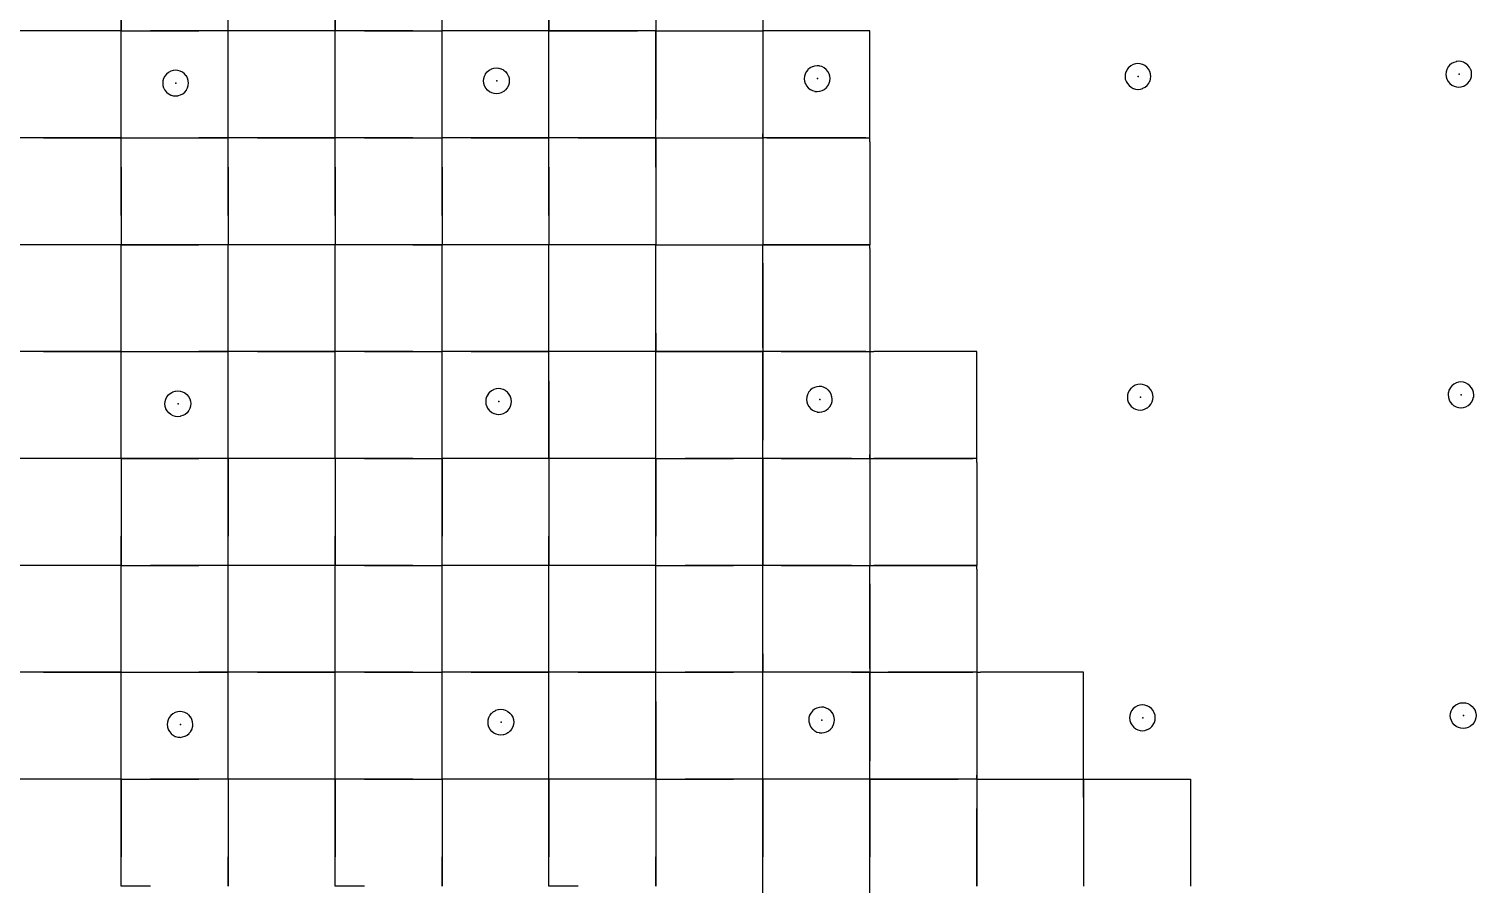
# Model space of a CAD drawing. Header units: metres. Extents: x 0 to 438, y -24 to 612.
# Drawn here: x 136.2 to 258, y 450.2 to 522.2 of the extents above; entities that cross this region are included whole.
import ezdxf

# ---------------------------------------------------------------- set-up
doc = ezdxf.new("R2010")
doc.units = ezdxf.units.M
doc.layers.add('LAYER_01_CUT', color=7, linetype='Continuous')
doc.layers.add('LAYER_04_GRID', color=7, linetype='Continuous')

msp = doc.modelspace()

# ---------------------------------------------------------------- linework, layer by layer
at = {"layer": 'LAYER_01_CUT'}
for points in [[(137.46, 522), (135, 522), (135, 528.54), (135, 531), (135, 537.54)], [(155.46, 522), (153, 522), (153, 528.54), (153, 531), (153, 537.54)], [(173.46, 522), (171, 522), (171, 528.54), (171, 531), (171, 537.54)], [(198, 530.67), (198, 522)], [(189, 529.45), (189, 522)], [(144, 528.54), (144, 522), (144, 524.46)], [(162, 528.54), (162, 522), (162, 524.46)], [(180, 523.55), (180, 522), (180, 528.54)], [(153, 522), (153, 524.46)], [(171, 522), (171, 524.46)], [(141.54, 522), (135, 522)], [(144, 522), (137.46, 522)], [(144, 522), (141.54, 522)], [(144, 519.54), (144, 522)], [(144, 515.46), (144, 522)], [(144, 522), (146.46, 522)], [(144, 522), (150.54, 522)], [(153, 522), (146.46, 522)], [(153, 522), (150.54, 522)], [(159.54, 522), (153, 522)], [(153, 519.54), (153, 522)], [(153, 515.46), (153, 522)], [(162, 522), (155.46, 522)], [(162, 522), (159.54, 522)], [(164.46, 522), (162, 522)], [(168.54, 522), (162, 522)], [(162, 519.54), (162, 522)], [(162, 515.46), (162, 522)], [(164.46, 522), (171, 522)], [(168.54, 522), (171, 522)], [(177.54, 522), (171, 522)], [(171, 519.54), (171, 522)], [(171, 515.46), (171, 522)], [(180, 522), (173.46, 522)], [(180, 522), (177.54, 522)], [(182.46, 522), (180, 522)], [(180, 519.54), (180, 522)], [(180, 515.46), (180, 522)], [(180, 522), (187.45, 522)], [(182.46, 513), (189, 513), (189, 519.54), (189, 522), (189, 514.55)], [(189, 522), (182.46, 522)], [(189, 522), (187.45, 522)], [(189, 522.33), (189, 522)], [(189, 522), (190.55, 522)], [(189, 522), (197.67, 522)], [(190.55, 522), (198, 522), (198, 520.45), (198, 513), (198, 511.45), (198, 504), (206.67, 504), (207, 504), (198.33, 504)], [(197.67, 522), (198, 522)], [(198.33, 522), (198, 522)], [(198, 522), (198, 513.33)], [(207, 512.67), (207, 513), (207, 521.67), (207, 522), (198.33, 522)], [(137.46, 513), (144, 513), (144, 519.54)], [(146.46, 513), (153, 513), (153, 519.54)], [(155.46, 513), (162, 513), (162, 519.54)], [(164.46, 513), (171, 513), (171, 519.54)], [(173.46, 513), (180, 513), (180, 519.54)], [(176.64, 518.01), (176.64, 518), (176.66, 517.8), (176.66, 517.79), (176.64, 517.61), (176.64, 517.6), (176.59, 517.41), (176.58, 517.4), (176.49, 517.21), (176.49, 517.21), (176.35, 517.04), (176.35, 517.04), (176.19, 516.9), (176.18, 516.89), (175.99, 516.79), (175.99, 516.79), (175.79, 516.73), (175.78, 516.73), (175.58, 516.71), (175.58, 516.71), (175.39, 516.73), (175.38, 516.73), (175.19, 516.78), (175.18, 516.79), (175, 516.88), (174.99, 516.88), (174.82, 517.01), (174.82, 517.02), (174.68, 517.18), (174.68, 517.19), (174.58, 517.37), (174.57, 517.38), (174.51, 517.58), (174.51, 517.59), (174.49, 517.79), (174.49, 517.79), (174.51, 517.98), (174.51, 517.99), (174.56, 518.18), (174.57, 518.19), (174.66, 518.37), (174.67, 518.38), (174.8, 518.55), (174.8, 518.55), (174.96, 518.69), (174.97, 518.69), (175.16, 518.79), (175.17, 518.8), (175.36, 518.86), (175.37, 518.86), (175.57, 518.88), (175.58, 518.88), (175.76, 518.86), (175.77, 518.86), (175.96, 518.81), (175.97, 518.8), (176.16, 518.71), (176.16, 518.7), (176.33, 518.57), (176.33, 518.57), (176.47, 518.4), (176.47, 518.4), (176.57, 518.21), (176.58, 518.2), (176.64, 518.01)], [(203.33, 518.76), (203.16, 518.89), (203.15, 518.9), (202.97, 518.99), (202.96, 518.99), (202.77, 519.04), (202.76, 519.05), (202.58, 519.06), (202.57, 519.06), (202.37, 519.04), (202.36, 519.04), (202.17, 518.98), (202.16, 518.98), (201.97, 518.88), (201.96, 518.87), (201.8, 518.74), (201.8, 518.73), (201.67, 518.57), (201.66, 518.56), (201.57, 518.37), (201.56, 518.37), (201.51, 518.18), (201.51, 518.17), (201.49, 517.98), (201.49, 517.97), (201.51, 517.77), (201.51, 517.77), (201.57, 517.57), (201.58, 517.56), (201.68, 517.38), (201.68, 517.37), (201.82, 517.21), (201.82, 517.2), (201.99, 517.07), (202, 517.06), (202.18, 516.97), (202.19, 516.97), (202.38, 516.92), (202.39, 516.91), (202.58, 516.9), (202.58, 516.9), (202.78, 516.92), (202.79, 516.92), (202.99, 516.98), (202.99, 516.98), (203.18, 517.08), (203.19, 517.09), (203.35, 517.22), (203.35, 517.23), (203.49, 517.39), (203.49, 517.4), (203.58, 517.59), (203.59, 517.59), (203.64, 517.78), (203.64, 517.79), (203.66, 517.98), (203.66, 517.99), (203.64, 518.19), (203.64, 518.19), (203.58, 518.39), (203.57, 518.4), (203.47, 518.58), (203.47, 518.59), (203.33, 518.75), (203.33, 518.76)], [(228.79, 518.92), (228.66, 518.75), (228.66, 518.75), (228.57, 518.56), (228.56, 518.55), (228.51, 518.36), (228.51, 518.35), (228.49, 518.17), (228.49, 518.16), (228.51, 517.96), (228.51, 517.95), (228.57, 517.76), (228.57, 517.75), (228.68, 517.56), (228.68, 517.56), (228.82, 517.39), (228.82, 517.39), (228.99, 517.26), (228.99, 517.25), (229.18, 517.16), (229.19, 517.15), (229.38, 517.1), (229.39, 517.1), (229.57, 517.08), (229.58, 517.08), (229.78, 517.1), (229.79, 517.1), (229.98, 517.16), (229.99, 517.17), (230.18, 517.27), (230.18, 517.27), (230.35, 517.41), (230.35, 517.41), (230.48, 517.58), (230.49, 517.59), (230.58, 517.77), (230.59, 517.78), (230.64, 517.97), (230.64, 517.98), (230.66, 518.17), (230.66, 518.17), (230.64, 518.37), (230.64, 518.38), (230.58, 518.58), (230.57, 518.58), (230.47, 518.77), (230.47, 518.78), (230.33, 518.94), (230.33, 518.95), (230.16, 519.08), (230.15, 519.08), (229.97, 519.17), (229.96, 519.18), (229.77, 519.23), (229.76, 519.23), (229.57, 519.25), (229.57, 519.25), (229.37, 519.23), (229.36, 519.23), (229.16, 519.17), (229.16, 519.17), (228.97, 519.07), (228.96, 519.06), (228.8, 518.92), (228.79, 518.92)], [(257.35, 517.59), (257.35, 517.6), (257.48, 517.77), (257.49, 517.77), (257.58, 517.96), (257.59, 517.97), (257.64, 518.16), (257.64, 518.17), (257.66, 518.35), (257.66, 518.36), (257.64, 518.56), (257.64, 518.57), (257.58, 518.76), (257.57, 518.77), (257.47, 518.96), (257.47, 518.96), (257.33, 519.13), (257.33, 519.13), (257.16, 519.26), (257.15, 519.27), (256.97, 519.36), (256.96, 519.36), (256.77, 519.42), (256.76, 519.42), (256.57, 519.44), (256.57, 519.44), (256.37, 519.42), (256.36, 519.41), (256.16, 519.35), (256.16, 519.35), (255.97, 519.25), (255.96, 519.25), (255.8, 519.11), (255.79, 519.11), (255.66, 518.94), (255.66, 518.93), (255.57, 518.75), (255.56, 518.74), (255.51, 518.55), (255.51, 518.54), (255.49, 518.35), (255.49, 518.35), (255.51, 518.15), (255.51, 518.14), (255.57, 517.94), (255.57, 517.93), (255.68, 517.75), (255.68, 517.74), (255.82, 517.58), (255.82, 517.57), (255.99, 517.44), (255.99, 517.44), (256.18, 517.34), (256.19, 517.34), (256.38, 517.29), (256.39, 517.29), (256.57, 517.27), (256.58, 517.27), (256.78, 517.29), (256.79, 517.29), (256.98, 517.35), (256.99, 517.35), (257.18, 517.45), (257.18, 517.46), (257.35, 517.59)], [(148.99, 516.61), (149.18, 516.71), (149.19, 516.71), (149.35, 516.85), (149.36, 516.85), (149.49, 517.02), (149.49, 517.03), (149.58, 517.21), (149.59, 517.22), (149.64, 517.41), (149.64, 517.42), (149.66, 517.61), (149.66, 517.61), (149.64, 517.81), (149.64, 517.82), (149.58, 518.02), (149.58, 518.03), (149.48, 518.21), (149.47, 518.22), (149.33, 518.38), (149.33, 518.39), (149.16, 518.52), (149.16, 518.52), (148.97, 518.61), (148.96, 518.62), (148.77, 518.67), (148.76, 518.67), (148.58, 518.69), (148.57, 518.69), (148.37, 518.67), (148.36, 518.67), (148.17, 518.61), (148.16, 518.61), (147.97, 518.51), (147.97, 518.5), (147.8, 518.37), (147.8, 518.36), (147.67, 518.19), (147.66, 518.19), (147.57, 518), (147.56, 517.99), (147.51, 517.8), (147.51, 517.79), (147.49, 517.61), (147.49, 517.6), (147.51, 517.4), (147.51, 517.39), (147.57, 517.2), (147.58, 517.19), (147.68, 517), (147.68, 517), (147.82, 516.83), (147.82, 516.83), (147.99, 516.7), (148, 516.69), (148.18, 516.6), (148.19, 516.6), (148.38, 516.54), (148.39, 516.54), (148.58, 516.52), (148.58, 516.52), (148.78, 516.54), (148.79, 516.55), (148.99, 516.61), (148.99, 516.61)], [(144, 513), (144, 515.46)], [(153, 513), (153, 515.46)], [(162, 513), (162, 515.46)], [(171, 513), (171, 515.46)], [(180, 513), (180, 515.46)], [(189, 513), (189, 514.55)], [(137.46, 513), (135, 513)], [(141.54, 513), (135, 513)], [(144, 513), (141.54, 513)], [(144, 510.54), (144, 513)], [(144, 506.46), (144, 513)], [(144, 513), (146.46, 513)], [(144, 513), (150.54, 513)], [(153, 513), (150.54, 513)], [(155.46, 513), (153, 513)], [(159.54, 513), (153, 513)], [(153, 510.54), (153, 513)], [(153, 506.46), (153, 513)], [(162, 513), (159.54, 513)], [(164.46, 513), (162, 513)], [(168.54, 513), (162, 513)], [(162, 510.54), (162, 513)], [(162, 506.46), (162, 513)], [(168.54, 513), (171, 513)], [(173.46, 513), (171, 513)], [(177.54, 513), (171, 513)], [(171, 510.54), (171, 513)], [(171, 506.46), (171, 513)], [(180, 513), (177.54, 513)], [(182.46, 513), (180, 513)], [(186.54, 513), (180, 513)], [(180, 510.54), (180, 513)], [(180, 506.46), (180, 513)], [(189, 513), (186.54, 513)], [(189, 510.54), (189, 513)], [(189, 513), (189, 505.55)], [(189, 513), (190.55, 513)], [(189, 513), (196.45, 513)], [(190.55, 513), (198, 513)], [(196.45, 513), (198, 513)], [(198, 513), (198, 513.33)], [(206.67, 513), (198, 513)], [(198.33, 513), (198, 513)], [(198, 513), (198, 504.33)], [(198.33, 513), (207, 513)], [(206.67, 513), (207, 513)], [(207, 512.67), (207, 504)], [(144, 510.54), (144, 504)], [(153, 510.54), (153, 504)], [(162, 510.54), (162, 504)], [(171, 510.54), (171, 504)], [(180, 510.54), (180, 504)], [(189, 510.54), (189, 504)], [(144, 506.46), (144, 504)], [(153, 506.46), (153, 504)], [(162, 506.46), (162, 504)], [(171, 506.46), (171, 504)], [(180, 506.46), (180, 504)], [(189, 505.55), (189, 504)], [(198, 504.33), (198, 504)], [(191.46, 495), (189, 495), (189, 501.54), (189, 504), (182.46, 504), (180, 504), (173.46, 504), (171, 504), (164.46, 504), (162, 504), (155.46, 504), (153, 504), (146.46, 504), (144, 504), (137.46, 504), (135, 504)], [(141.54, 504), (135, 504)], [(144, 504), (141.54, 504)], [(144, 501.54), (144, 504)], [(144, 497.46), (144, 504)], [(144, 504), (150.54, 504)], [(153, 504), (150.54, 504)], [(159.54, 504), (153, 504)], [(153, 501.54), (153, 504)], [(153, 497.46), (153, 504)], [(162, 504), (159.54, 504)], [(168.54, 504), (162, 504)], [(162, 501.54), (162, 504)], [(162, 497.46), (162, 504)], [(168.54, 504), (171, 504)], [(177.54, 504), (171, 504)], [(171, 501.54), (171, 504)], [(171, 497.46), (171, 504)], [(180, 504), (177.54, 504)], [(186.54, 504), (180, 504)], [(180, 501.54), (180, 504)], [(180, 497.46), (180, 504)], [(189, 504), (186.54, 504)], [(189, 496.55), (189, 504)], [(189, 504), (190.55, 504)], [(189, 504), (196.45, 504)], [(190.55, 504), (198, 504)], [(196.45, 504), (198, 504)], [(198.33, 504), (198, 504)], [(198, 502.45), (198, 504)], [(198, 495.33), (198, 504)], [(207, 503.67), (207, 504)], [(207, 503.67), (207, 495), (207, 493.45), (207, 486), (207, 484.45), (207, 477), (215.67, 477), (216, 477), (207.33, 477)], [(198, 502.45), (198, 495)], [(137.46, 495), (144, 495), (144, 501.54)], [(146.46, 495), (153, 495), (153, 501.54)], [(155.46, 495), (162, 495), (162, 501.54)], [(164.46, 495), (171, 495), (171, 501.54)], [(173.46, 495), (180, 495), (180, 501.54)], [(144, 495), (144, 497.46)], [(153, 495), (153, 497.46)], [(162, 495), (162, 497.46)], [(171, 495), (171, 497.46)], [(180, 495), (180, 497.46)], [(189, 496.55), (189, 495)], [(137.46, 495), (135, 495)], [(141.54, 495), (135, 495)], [(144, 495), (141.54, 495)], [(144, 492.54), (144, 495)], [(144, 488.46), (144, 495)], [(144, 495), (146.46, 495)], [(144, 495), (150.54, 495)], [(153, 495), (150.54, 495)], [(155.46, 495), (153, 495)], [(159.54, 495), (153, 495)], [(153, 492.54), (153, 495)], [(153, 488.46), (153, 495)], [(162, 495), (159.54, 495)], [(164.46, 495), (162, 495)], [(168.54, 495), (162, 495)], [(162, 492.54), (162, 495)], [(162, 488.46), (162, 495)], [(168.54, 495), (171, 495)], [(173.46, 495), (171, 495)], [(177.54, 495), (171, 495)], [(171, 492.54), (171, 495)], [(171, 488.46), (171, 495)], [(180, 495), (177.54, 495)], [(182.46, 495), (180, 495)], [(186.54, 495), (180, 495)], [(180, 492.54), (180, 495)], [(180, 488.46), (180, 495)], [(189, 495), (182.46, 495)], [(189, 495), (186.54, 495)], [(189, 492.54), (189, 495)], [(189, 488.46), (189, 495)], [(189, 495), (196.45, 495)], [(198, 495), (191.46, 495)], [(196.45, 495), (198, 495)], [(198, 495.33), (198, 495)], [(200.46, 468), (198, 468), (198, 474.54), (198, 477), (198, 483.54), (198, 486), (198, 492.54), (198, 495), (198, 487.55)], [(199.55, 495), (198, 495)], [(206.67, 495), (198, 495)], [(199.55, 495), (207, 495)], [(206.67, 495), (207, 495)], [(207, 495), (207, 486.33)], [(207, 495), (207.33, 495)], [(216, 485.67), (216, 486), (216, 494.67), (216, 495), (207.33, 495)], [(137.46, 477), (135, 477), (135, 483.54), (135, 486), (135, 492.54)], [(146.46, 486), (144, 486), (144, 492.54)], [(155.46, 477), (153, 477), (153, 483.54), (153, 486), (153, 492.54)], [(164.46, 486), (162, 486), (162, 492.54)], [(173.46, 477), (171, 477), (171, 483.54), (171, 486), (171, 492.54)], [(180, 492.54), (180, 486), (180, 488.46)], [(182.46, 468), (189, 468), (189, 474.54), (189, 477), (189, 483.54), (189, 486), (189, 492.54)], [(229, 490.39), (229.01, 490.39), (229.17, 490.26), (229.18, 490.25), (229.37, 490.16), (229.37, 490.16), (229.57, 490.1), (229.57, 490.1), (229.76, 490.08), (229.77, 490.08), (229.97, 490.1), (229.98, 490.11), (230.17, 490.17), (230.18, 490.17), (230.36, 490.27), (230.37, 490.27), (230.53, 490.41), (230.54, 490.41), (230.67, 490.58), (230.68, 490.59), (230.77, 490.77), (230.77, 490.78), (230.83, 490.97), (230.83, 490.98), (230.84, 491.17), (230.84, 491.17), (230.82, 491.37), (230.82, 491.38), (230.76, 491.58), (230.76, 491.59), (230.66, 491.77), (230.66, 491.78), (230.52, 491.94), (230.51, 491.95), (230.35, 492.08), (230.34, 492.08), (230.16, 492.18), (230.15, 492.18), (229.96, 492.23), (229.95, 492.23), (229.76, 492.25), (229.75, 492.25), (229.55, 492.23), (229.55, 492.23), (229.35, 492.17), (229.34, 492.17), (229.16, 492.07), (229.15, 492.06), (228.99, 491.93), (228.98, 491.92), (228.85, 491.75), (228.85, 491.75), (228.75, 491.56), (228.75, 491.55), (228.7, 491.36), (228.69, 491.35), (228.68, 491.17), (228.68, 491.16), (228.7, 490.96), (228.7, 490.95), (228.76, 490.76), (228.76, 490.75), (228.86, 490.56), (228.87, 490.56), (229, 490.39)], [(257.84, 491.36), (257.82, 491.56), (257.82, 491.57), (257.76, 491.76), (257.76, 491.77), (257.66, 491.96), (257.65, 491.96), (257.52, 492.13), (257.51, 492.13), (257.35, 492.26), (257.34, 492.27), (257.15, 492.36), (257.15, 492.37), (256.96, 492.42), (256.95, 492.42), (256.76, 492.44), (256.75, 492.44), (256.55, 492.42), (256.55, 492.42), (256.35, 492.36), (256.34, 492.35), (256.16, 492.25), (256.15, 492.25), (255.99, 492.11), (255.98, 492.11), (255.85, 491.94), (255.84, 491.93), (255.75, 491.75), (255.75, 491.74), (255.7, 491.55), (255.69, 491.54), (255.68, 491.35), (255.68, 491.35), (255.7, 491.15), (255.7, 491.14), (255.76, 490.94), (255.76, 490.93), (255.86, 490.75), (255.87, 490.74), (256, 490.58), (256.01, 490.57), (256.17, 490.44), (256.18, 490.44), (256.37, 490.35), (256.37, 490.34), (256.56, 490.29), (256.57, 490.29), (256.76, 490.27), (256.77, 490.27), (256.97, 490.29), (256.97, 490.29), (257.17, 490.35), (257.18, 490.35), (257.36, 490.45), (257.37, 490.46), (257.53, 490.6), (257.54, 490.6), (257.67, 490.77), (257.68, 490.77), (257.77, 490.96), (257.77, 490.97), (257.82, 491.16), (257.83, 491.17), (257.84, 491.35), (257.84, 491.36)], [(147.76, 490.19), (147.76, 490.2), (147.7, 490.39), (147.7, 490.4), (147.68, 490.6), (147.68, 490.61), (147.7, 490.79), (147.7, 490.8), (147.75, 490.99), (147.75, 491), (147.85, 491.19), (147.85, 491.19), (147.98, 491.36), (147.99, 491.37), (148.15, 491.5), (148.16, 491.51), (148.34, 491.61), (148.35, 491.61), (148.55, 491.67), (148.56, 491.67), (148.76, 491.69), (148.76, 491.69), (148.95, 491.67), (148.96, 491.67), (149.15, 491.62), (149.16, 491.62), (149.34, 491.52), (149.35, 491.52), (149.52, 491.39), (149.52, 491.38), (149.66, 491.22), (149.66, 491.21), (149.76, 491.03), (149.76, 491.02), (149.82, 490.82), (149.83, 490.81), (149.85, 490.62), (149.85, 490.61), (149.83, 490.42), (149.83, 490.41), (149.77, 490.22), (149.77, 490.21), (149.68, 490.03), (149.67, 490.02), (149.54, 489.85), (149.54, 489.85), (149.37, 489.71), (149.37, 489.71), (149.18, 489.61), (149.17, 489.61), (148.98, 489.55), (148.97, 489.54), (148.77, 489.52), (148.76, 489.52), (148.58, 489.54), (148.57, 489.54), (148.38, 489.6), (148.37, 489.6), (148.18, 489.69), (148.18, 489.7), (148.01, 489.83), (148, 489.84), (147.87, 490), (147.86, 490), (147.76, 490.19)], [(174.7, 490.99), (174.69, 490.98), (174.68, 490.79), (174.68, 490.79), (174.7, 490.59), (174.7, 490.58), (174.76, 490.38), (174.76, 490.38), (174.86, 490.19), (174.87, 490.18), (175, 490.02), (175.01, 490.01), (175.18, 489.88), (175.18, 489.88), (175.37, 489.79), (175.38, 489.78), (175.57, 489.73), (175.57, 489.73), (175.76, 489.71), (175.77, 489.71), (175.97, 489.73), (175.98, 489.73), (176.17, 489.79), (176.18, 489.79), (176.36, 489.9), (176.37, 489.9), (176.53, 490.04), (176.54, 490.04), (176.67, 490.21), (176.68, 490.21), (176.77, 490.4), (176.77, 490.41), (176.83, 490.6), (176.83, 490.61), (176.84, 490.79), (176.85, 490.8), (176.82, 491), (176.82, 491.01), (176.76, 491.2), (176.76, 491.21), (176.66, 491.4), (176.66, 491.4), (176.52, 491.57), (176.51, 491.57), (176.35, 491.7), (176.34, 491.71), (176.16, 491.8), (176.15, 491.81), (175.96, 491.86), (175.95, 491.86), (175.76, 491.88), (175.75, 491.88), (175.56, 491.86), (175.55, 491.86), (175.35, 491.8), (175.34, 491.79), (175.16, 491.69), (175.15, 491.69), (174.99, 491.55), (174.98, 491.55), (174.85, 491.38), (174.85, 491.37), (174.75, 491.19), (174.75, 491.18), (174.7, 490.99)], [(203.34, 491.9), (203.16, 491.99), (203.15, 491.99), (202.96, 492.05), (202.95, 492.05), (202.76, 492.06), (202.75, 492.06), (202.56, 492.04), (202.55, 492.04), (202.35, 491.98), (202.34, 491.98), (202.16, 491.88), (202.15, 491.88), (201.99, 491.74), (201.98, 491.73), (201.85, 491.57), (201.85, 491.56), (201.75, 491.38), (201.75, 491.37), (201.7, 491.18), (201.69, 491.17), (201.68, 490.98), (201.68, 490.97), (201.7, 490.77), (201.7, 490.77), (201.76, 490.57), (201.76, 490.56), (201.86, 490.38), (201.87, 490.37), (202, 490.21), (202.01, 490.2), (202.17, 490.07), (202.18, 490.07), (202.37, 489.97), (202.37, 489.97), (202.57, 489.92), (202.57, 489.91), (202.76, 489.9), (202.77, 489.9), (202.97, 489.92), (202.98, 489.92), (203.17, 489.98), (203.18, 489.98), (203.36, 490.08), (203.37, 490.09), (203.53, 490.22), (203.54, 490.23), (203.67, 490.39), (203.68, 490.4), (203.77, 490.59), (203.77, 490.59), (203.83, 490.79), (203.83, 490.79), (203.84, 490.98), (203.84, 490.99), (203.82, 491.19), (203.82, 491.19), (203.76, 491.39), (203.76, 491.4), (203.66, 491.58), (203.66, 491.59), (203.52, 491.75), (203.51, 491.76), (203.35, 491.89), (203.34, 491.9)], [(144, 486), (144, 488.46)], [(153, 486), (153, 488.46)], [(162, 486), (162, 488.46)], [(171, 486), (171, 488.46)], [(189, 486), (189, 488.46)], [(198, 486), (198, 487.55)], [(137.46, 486), (135, 486)], [(141.54, 486), (135, 486)], [(144, 486), (137.46, 486)], [(144, 486), (141.54, 486)], [(144, 486), (144, 483.54)], [(144, 486), (144, 479.46)], [(144, 486), (150.54, 486)], [(153, 486), (146.46, 486)], [(153, 486), (150.54, 486)], [(155.46, 486), (153, 486)], [(159.54, 486), (153, 486)], [(153, 486), (153, 479.46)], [(162, 486), (155.46, 486)], [(162, 486), (159.54, 486)], [(168.54, 486), (162, 486)], [(162, 486), (162, 483.54)], [(162, 486), (162, 479.46)], [(164.46, 486), (171, 486)], [(168.54, 486), (171, 486)], [(173.46, 486), (171, 486)], [(177.54, 486), (171, 486)], [(171, 486), (171, 479.46)], [(180, 486), (173.46, 486)], [(180, 486), (177.54, 486)], [(182.46, 486), (180, 486)], [(186.54, 486), (180, 486)], [(180, 486), (180, 483.54)], [(180, 486), (180, 479.46)], [(189, 486), (182.46, 486)], [(189, 486), (186.54, 486)], [(189, 486), (189, 479.46)], [(189, 486), (191.46, 486)], [(189, 486), (195.54, 486)], [(198, 486), (191.46, 486)], [(198, 486), (195.54, 486)], [(199.55, 486), (198, 486)], [(205.45, 486), (198, 486)], [(198, 486), (198, 478.55)], [(199.55, 486), (207, 486)], [(205.45, 486), (207, 486)], [(207, 486), (207, 486.33)], [(207, 486), (207, 477.33)], [(207, 486), (215.67, 486)], [(207, 486), (207.33, 486)], [(216, 486), (207.33, 486)], [(216, 486), (215.67, 486)], [(216, 485.67), (216, 477)], [(144, 483.54), (144, 477), (144, 479.46)], [(162, 483.54), (162, 477), (162, 479.46)], [(180, 483.54), (180, 477), (180, 479.46)], [(153, 477), (153, 479.46)], [(171, 477), (171, 479.46)], [(189, 477), (189, 479.46)], [(198, 478.55), (198, 477)], [(141.54, 477), (135, 477)], [(144, 477), (137.46, 477)], [(144, 477), (141.54, 477)], [(144, 474.54), (144, 477)], [(144, 470.46), (144, 477)], [(144, 477), (146.46, 477)], [(144, 477), (150.54, 477)], [(153, 477), (146.46, 477)], [(153, 477), (150.54, 477)], [(159.54, 477), (153, 477)], [(153, 474.54), (153, 477)], [(153, 470.46), (153, 477)], [(162, 477), (155.46, 477)], [(162, 477), (159.54, 477)], [(164.46, 477), (162, 477)], [(168.54, 477), (162, 477)], [(162, 474.54), (162, 477)], [(162, 470.46), (162, 477)], [(164.46, 477), (171, 477)], [(168.54, 477), (171, 477)], [(177.54, 477), (171, 477)], [(171, 474.54), (171, 477)], [(171, 470.46), (171, 477)], [(180, 477), (173.46, 477)], [(180, 477), (177.54, 477)], [(182.46, 477), (180, 477)], [(186.54, 477), (180, 477)], [(180, 474.54), (180, 477)], [(180, 470.46), (180, 477)], [(189, 477), (182.46, 477)], [(189, 477), (186.54, 477)], [(189, 470.46), (189, 477)], [(189, 477), (191.46, 477)], [(189, 477), (195.54, 477)], [(198, 477), (191.46, 477)], [(198, 477), (195.54, 477)], [(199.55, 477), (198, 477)], [(205.45, 477), (198, 477)], [(198, 469.55), (198, 477)], [(199.55, 477), (207, 477)], [(205.45, 477), (207, 477)], [(207, 477.33), (207, 477)], [(207, 475.45), (207, 477)], [(207, 468.33), (207, 477)], [(207, 477), (207.33, 477)], [(216, 476.67), (216, 477)], [(216, 476.67), (216, 468), (216, 466.45), (216, 459), (216, 451.55), (216, 450), (216, 456.54)], [(207, 475.45), (207, 468)], [(137.46, 468), (144, 468), (144, 474.54)], [(146.46, 468), (153, 468), (153, 474.54)], [(155.46, 468), (162, 468), (162, 474.54)], [(164.46, 468), (171, 468), (171, 474.54)], [(173.46, 468), (180, 468), (180, 474.54)], [(144, 468), (144, 470.46)], [(153, 468), (153, 470.46)], [(162, 468), (162, 470.46)], [(171, 468), (171, 470.46)], [(180, 468), (180, 470.46)], [(189, 468), (189, 470.46)], [(198, 469.55), (198, 468)], [(137.46, 468), (135, 468)], [(141.54, 468), (135, 468)], [(144, 468), (141.54, 468)], [(144, 465.54), (144, 468)], [(144, 461.46), (144, 468)], [(144, 468), (146.46, 468)], [(144, 468), (150.54, 468)], [(153, 468), (150.54, 468)], [(155.46, 468), (153, 468)], [(159.54, 468), (153, 468)], [(153, 465.54), (153, 468)], [(153, 461.46), (153, 468)], [(162, 468), (159.54, 468)], [(164.46, 468), (162, 468)], [(168.54, 468), (162, 468)], [(162, 465.54), (162, 468)], [(162, 461.46), (162, 468)], [(168.54, 468), (171, 468)], [(173.46, 468), (171, 468)], [(177.54, 468), (171, 468)], [(171, 465.54), (171, 468)], [(171, 461.46), (171, 468)], [(180, 468), (177.54, 468)], [(182.46, 468), (180, 468)], [(186.54, 468), (180, 468)], [(180, 465.54), (180, 468)], [(180, 461.46), (180, 468)], [(189, 468), (186.54, 468)], [(189, 465.54), (189, 468)], [(189, 461.46), (189, 468)], [(189, 468), (191.46, 468)], [(189, 468), (195.54, 468)], [(198, 468), (191.46, 468)], [(198, 468), (195.54, 468)], [(205.45, 468), (198, 468)], [(198, 465.54), (198, 468)], [(198, 461.46), (198, 468)], [(207, 468), (200.46, 468)], [(205.45, 468), (207, 468)], [(207, 468.33), (207, 468)], [(209.46, 441), (207, 441), (207, 447.54), (207, 450), (207, 456.54), (207, 459), (207, 465.54), (207, 468), (207, 460.55)], [(207, 468), (208.55, 468)], [(207, 468), (215.67, 468)], [(216, 468), (208.55, 468)], [(216, 468), (215.67, 468)], [(216, 468), (216, 459.33)], [(216, 468), (216.33, 468)], [(225, 467.67), (225, 468), (216.33, 468)], [(225, 459), (225, 467.67)], [(137.46, 459), (135, 459), (135, 465.54)], [(146.46, 450), (144, 450), (144, 456.54), (144, 459), (144, 465.54)], [(155.46, 459), (153, 459), (153, 465.54)], [(164.46, 450), (162, 450), (162, 456.54), (162, 459), (162, 465.54)], [(173.46, 459), (171, 459), (171, 465.54)], [(182.46, 450), (180, 450), (180, 456.54), (180, 459), (180, 465.54)], [(189, 465.54), (189, 459), (189, 461.46)], [(191.46, 441), (198, 441), (198, 447.54), (198, 450), (198, 456.54), (198, 459), (198, 465.54)], [(256.95, 465.44), (257.13, 465.42), (257.14, 465.42), (257.33, 465.37), (257.34, 465.36), (257.53, 465.27), (257.53, 465.26), (257.7, 465.13), (257.71, 465.13), (257.84, 464.96), (257.85, 464.96), (257.95, 464.77), (257.95, 464.76), (258.01, 464.57), (258.01, 464.56), (258.03, 464.36), (258.03, 464.35), (258.01, 464.17), (258.01, 464.16), (257.96, 463.97), (257.96, 463.96), (257.86, 463.77), (257.86, 463.77), (257.73, 463.6), (257.72, 463.6), (257.56, 463.46), (257.55, 463.46), (257.37, 463.35), (257.36, 463.35), (257.16, 463.29), (257.15, 463.29), (256.95, 463.27), (256.95, 463.27), (256.76, 463.29), (256.75, 463.29), (256.56, 463.34), (256.55, 463.35), (256.37, 463.44), (256.36, 463.44), (256.19, 463.57), (256.19, 463.58), (256.05, 463.74), (256.05, 463.75), (255.95, 463.94), (255.95, 463.94), (255.88, 464.14), (255.88, 464.15), (255.86, 464.35), (255.86, 464.35), (255.88, 464.54), (255.88, 464.55), (255.94, 464.74), (255.94, 464.75), (256.03, 464.93), (256.04, 464.94), (256.17, 465.11), (256.17, 465.11), (256.34, 465.25), (256.34, 465.25), (256.53, 465.35), (256.54, 465.36), (256.73, 465.42), (256.74, 465.42), (256.94, 465.44), (256.95, 465.44)], [(149.72, 462.85), (149.73, 462.86), (149.86, 463.02), (149.86, 463.03), (149.96, 463.21), (149.96, 463.22), (150.01, 463.41), (150.02, 463.42), (150.03, 463.61), (150.03, 463.62), (150.01, 463.81), (150.01, 463.82), (149.95, 464.02), (149.95, 464.03), (149.85, 464.21), (149.84, 464.22), (149.71, 464.38), (149.7, 464.39), (149.54, 464.52), (149.53, 464.52), (149.34, 464.62), (149.34, 464.62), (149.14, 464.67), (149.14, 464.68), (148.95, 464.69), (148.94, 464.69), (148.74, 464.67), (148.73, 464.67), (148.54, 464.61), (148.53, 464.61), (148.35, 464.51), (148.34, 464.5), (148.18, 464.37), (148.17, 464.36), (148.04, 464.19), (148.03, 464.19), (147.94, 464), (147.94, 464), (147.88, 463.8), (147.88, 463.8), (147.87, 463.61), (147.87, 463.6), (147.89, 463.4), (147.89, 463.39), (147.95, 463.2), (147.95, 463.19), (148.05, 463.01), (148.05, 463), (148.19, 462.84), (148.2, 462.83), (148.36, 462.7), (148.37, 462.69), (148.55, 462.6), (148.56, 462.6), (148.75, 462.54), (148.76, 462.54), (148.95, 462.53), (148.96, 462.52), (149.16, 462.55), (149.16, 462.55), (149.36, 462.61), (149.37, 462.61), (149.55, 462.71), (149.56, 462.71), (149.72, 462.85)], [(174.88, 463.98), (174.88, 463.99), (174.94, 464.18), (174.94, 464.19), (175.03, 464.37), (175.04, 464.38), (175.17, 464.55), (175.18, 464.55), (175.34, 464.69), (175.35, 464.69), (175.53, 464.79), (175.54, 464.8), (175.73, 464.86), (175.74, 464.86), (175.94, 464.88), (175.95, 464.88), (176.14, 464.86), (176.14, 464.86), (176.34, 464.81), (176.34, 464.8), (176.53, 464.71), (176.53, 464.7), (176.7, 464.57), (176.71, 464.57), (176.84, 464.41), (176.85, 464.4), (176.95, 464.21), (176.95, 464.21), (177.01, 464.01), (177.01, 464), (177.03, 463.8), (177.03, 463.79), (177.02, 463.61), (177.01, 463.6), (176.96, 463.41), (176.96, 463.4), (176.86, 463.22), (176.86, 463.21), (176.73, 463.04), (176.72, 463.04), (176.56, 462.9), (176.55, 462.9), (176.37, 462.8), (176.36, 462.79), (176.16, 462.73), (176.15, 462.73), (175.96, 462.71), (175.95, 462.71), (175.76, 462.73), (175.75, 462.73), (175.56, 462.78), (175.55, 462.79), (175.37, 462.88), (175.36, 462.88), (175.2, 463.02), (175.19, 463.02), (175.05, 463.18), (175.05, 463.19), (174.95, 463.38), (174.95, 463.38), (174.89, 463.58), (174.89, 463.59), (174.87, 463.79), (174.87, 463.79), (174.88, 463.98)], [(203.86, 463.4), (203.96, 463.59), (203.96, 463.59), (204.01, 463.79), (204.01, 463.79), (204.03, 463.98), (204.03, 463.99), (204.01, 464.19), (204.01, 464.2), (203.95, 464.39), (203.95, 464.4), (203.85, 464.58), (203.84, 464.59), (203.71, 464.75), (203.7, 464.76), (203.53, 464.89), (203.53, 464.9), (203.34, 464.99), (203.33, 464.99), (203.14, 465.05), (203.14, 465.05), (202.95, 465.06), (202.94, 465.06), (202.74, 465.04), (202.73, 465.04), (202.54, 464.98), (202.53, 464.98), (202.34, 464.88), (202.34, 464.88), (202.18, 464.74), (202.17, 464.73), (202.04, 464.57), (202.03, 464.56), (201.94, 464.38), (201.94, 464.37), (201.88, 464.18), (201.88, 464.17), (201.87, 463.98), (201.86, 463.97), (201.88, 463.78), (201.89, 463.77), (201.95, 463.57), (201.95, 463.56), (202.05, 463.38), (202.05, 463.37), (202.19, 463.21), (202.2, 463.2), (202.36, 463.07), (202.37, 463.07), (202.55, 462.97), (202.56, 462.97), (202.75, 462.92), (202.76, 462.91), (202.95, 462.9), (202.96, 462.9), (203.15, 462.92), (203.16, 462.92), (203.36, 462.98), (203.37, 462.98), (203.55, 463.08), (203.56, 463.09), (203.72, 463.22), (203.73, 463.23), (203.86, 463.39), (203.86, 463.4)], [(229.95, 463.08), (229.95, 463.08), (230.15, 463.1), (230.16, 463.11), (230.36, 463.17), (230.37, 463.17), (230.55, 463.27), (230.56, 463.27), (230.72, 463.41), (230.73, 463.42), (230.86, 463.58), (230.86, 463.59), (230.96, 463.77), (230.96, 463.78), (231.01, 463.97), (231.01, 463.98), (231.03, 464.17), (231.03, 464.18), (231.01, 464.37), (231.01, 464.38), (230.95, 464.58), (230.95, 464.59), (230.85, 464.77), (230.84, 464.78), (230.71, 464.94), (230.7, 464.95), (230.53, 465.08), (230.53, 465.08), (230.34, 465.18), (230.33, 465.18), (230.14, 465.23), (230.13, 465.23), (229.95, 465.25), (229.94, 465.25), (229.74, 465.23), (229.73, 465.23), (229.54, 465.17), (229.53, 465.17), (229.34, 465.07), (229.34, 465.06), (229.17, 464.93), (229.17, 464.92), (229.04, 464.75), (229.03, 464.75), (228.94, 464.56), (228.94, 464.55), (228.88, 464.36), (228.88, 464.35), (228.86, 464.17), (228.86, 464.16), (228.88, 463.96), (228.89, 463.95), (228.95, 463.76), (228.95, 463.75), (229.05, 463.56), (229.05, 463.56), (229.19, 463.4), (229.19, 463.39), (229.36, 463.26), (229.37, 463.25), (229.55, 463.16), (229.56, 463.16), (229.75, 463.1), (229.76, 463.1), (229.95, 463.08)], [(144, 459), (144, 461.46)], [(153, 459), (153, 461.46)], [(162, 459), (162, 461.46)], [(171, 459), (171, 461.46)], [(180, 459), (180, 461.46)], [(198, 459), (198, 461.46)], [(207, 459), (207, 460.55)], [(216, 459), (216, 459.33)], [(141.54, 459), (135, 459)], [(144, 459), (137.46, 459)], [(144, 459), (141.54, 459)], [(144, 459), (144, 452.46)], [(144, 459), (146.46, 459)], [(144, 459), (150.54, 459)], [(153, 459), (146.46, 459)], [(153, 459), (150.54, 459)], [(159.54, 459), (153, 459)], [(153, 459), (153, 456.54)], [(153, 459), (153, 452.46)], [(162, 459), (155.46, 459)], [(162, 459), (159.54, 459)], [(164.46, 459), (162, 459)], [(168.54, 459), (162, 459)], [(162, 459), (162, 452.46)], [(164.46, 459), (171, 459)], [(168.54, 459), (171, 459)], [(177.54, 459), (171, 459)], [(171, 459), (171, 456.54)], [(171, 459), (171, 452.46)], [(180, 459), (173.46, 459)], [(180, 459), (177.54, 459)], [(182.46, 459), (180, 459)], [(186.54, 459), (180, 459)], [(180, 459), (180, 452.46)], [(189, 459), (182.46, 459)], [(189, 459), (186.54, 459)], [(189, 459), (189, 456.54)], [(189, 459), (189, 452.46)], [(189, 459), (191.46, 459)], [(189, 459), (195.54, 459)], [(198, 459), (191.46, 459)], [(198, 459), (195.54, 459)], [(200.46, 459), (198, 459)], [(204.54, 459), (198, 459)], [(198, 459), (198, 452.46)], [(207, 459), (200.46, 459)], [(207, 459), (204.54, 459)], [(209.46, 459), (207, 459)], [(207, 459), (207, 452.46)], [(207, 459), (214.45, 459)], [(216, 459), (209.46, 459)], [(216, 459), (214.45, 459)], [(216, 459), (216, 456.54)], [(216, 459), (217.55, 459)], [(216, 459), (224.67, 459)], [(217.55, 459), (225, 459)], [(224.67, 459), (225, 459)], [(225, 457.45), (225, 459), (225, 450.33)], [(225, 459), (225.33, 459)], [(225.33, 459), (234, 459), (234, 458.67)], [(234, 458.67), (234, 450)], [(225, 457.45), (225, 450)], [(153, 456.54), (153, 450), (153, 452.46)], [(171, 456.54), (171, 450), (171, 452.46)], [(189, 456.54), (189, 450), (189, 452.46)], [(144, 450), (144, 452.46)], [(162, 450), (162, 452.46)], [(180, 450), (180, 452.46)], [(198, 450), (198, 452.46)], [(207, 450), (207, 452.46)], [(225, 450.33), (225, 450)]]:
    msp.add_lwpolyline(points, dxfattribs=at)
at = {"layer": 'LAYER_04_GRID'}
for p in [(175.6, 517.79), (202.6, 517.98), (229.6, 518.17), (256.6, 518.35), (148.6, 517.61), (202.79, 490.98), (229.79, 491.17), (256.79, 491.35), (148.79, 490.61), (175.79, 490.79), (229.97, 464.17), (256.97, 464.35), (148.98, 463.61), (175.98, 463.79), (202.97, 463.98)]:
    msp.add_point(p, dxfattribs=at)

doc.saveas('drawing.dxf')
